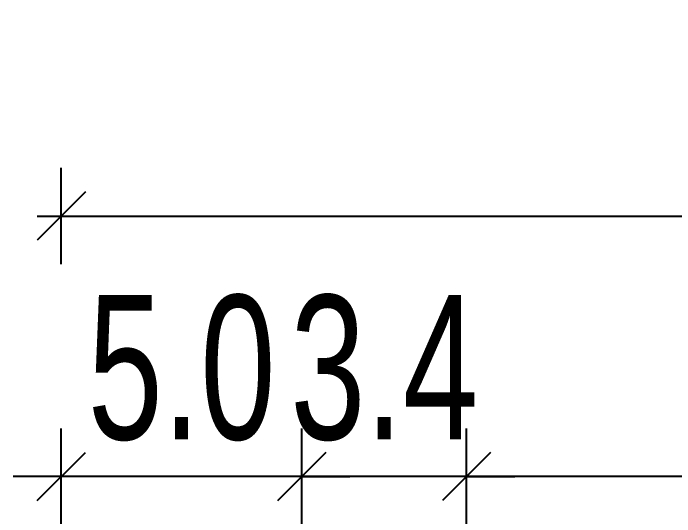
# Model space of a CAD drawing. Header units: millimetres. Extents: x 6676 to 14342, y 3639 to 5293.
# Drawn here: x 7360.41 to 7374.16, y 4911.99 to 4922.46 of the extents above; entities that cross this region are included whole.
import ezdxf

# ---------------------------------------------------------------- set-up
doc = ezdxf.new("R2010")
doc.units = ezdxf.units.MM
doc.layers.get('DEFPOINTS').update_dxf_attribs({"color": 254})
doc.layers.add('A-dim-work', color=8, linetype='Continuous')
doc.styles.add('hebtovna', font='hebtovna', dxfattribs={"width": 0.7})
doc.dimstyles.new('Copy of gl-D10', dxfattribs={"dimtxt": 2, "dimasz": 1, "dimexe": 1, "dimexo": 1, "dimgap": 1, "dimtad": 0, "dimdec": 1, "dimzin": 0, "dimdsep": 46, "dimtxsty": 'hebtovna', "dimblk": 'OBLIQUE', "dimblk1": 'OBLIQUE', "dimblk2": 'OBLIQUE', "dimcen": 0, "dimdle": 0.5, "dimclrd": 256, "dimclre": 256, "dimclrt": 256, "dimadec": 0, "dimazin": 0, "dimtfac": 0.05, "dimtdec": 1, "dimtix": 1, "dimtmove": 2, "dimatfit": 0, "dimfxl": 1, "dimfxlon": 1, "dimtvp": 0.75, "dimtolj": 1, "dimtzin": 0, "dimarcsym": 0})

# ---------------------------------------------------------------- blocks, each defined once
blk = doc.blocks.new('_Oblique')
at = {"color": 0, "linetype": 'ByBlock', "lineweight": -2}
blk.add_line((-0.5, -0.5), (0.5, 0.5), dxfattribs=at)
blk = doc.blocks.new('*D155')
at = {"layer": 'A-dim-work', "color": 6, "lineweight": -2, "ltscale": 20, "transparency": 16777216}
for p, q in [((7361.405, 4917.245), (7361.405, 4919.245)), ((7474.005, 4917.245), (7474.005, 4919.245)), ((7360.905, 4918.245), (7474.505, 4918.245))]:
    blk.add_line(p, q, dxfattribs=at)
at = {"layer": 'DEFPOINTS', "color": 0, "ltscale": 20, "transparency": 16777216}
for p in [(7474.005, 4918.245), (7361.405, 4909.578), (7474.005, 4909.578)]:
    blk.add_point(p, dxfattribs=at)
at = {"layer": 'A-dim-work', "color": 6, "lineweight": -2, "ltscale": 20, "transparency": 16777216, "rotation": 180}
blk.add_blockref('_Oblique', (7361.405, 4918.245), dxfattribs=at)
at = {"layer": 'A-dim-work', "color": 6, "lineweight": -2, "ltscale": 20, "transparency": 16777216}
blk.add_blockref('_Oblique', (7474.005, 4918.245), dxfattribs=at)
at = {"layer": 'A-dim-work', "color": 6, "lineweight": 40, "ltscale": 20, "transparency": 16777216, "insert": (7417.705, 4920.495), "char_height": 3, "attachment_point": 5, "style": 'hebtovna'}
blk.add_mtext('\\A1;112.6', dxfattribs=at)
blk = doc.blocks.new('*D172')
at = {"layer": 'A-dim-work', "color": 6, "lineweight": -2, "transparency": 16777216}
for p, q in [((7369.829, 4911.827), (7369.829, 4913.827)), ((7460.806, 4911.827), (7460.806, 4913.827)), ((7461.306, 4912.827), (7369.329, 4912.827))]:
    blk.add_line(p, q, dxfattribs=at)
at = {"layer": 'DEFPOINTS', "color": 0, "transparency": 16777216}
for p in [(7369.829, 4912.827), (7369.829, 4908.178), (7460.806, 4908.178)]:
    blk.add_point(p, dxfattribs=at)
at = {"layer": 'A-dim-work', "color": 6, "lineweight": -2, "transparency": 16777216, "rotation": 180}
blk.add_blockref('_Oblique', (7369.829, 4912.827), dxfattribs=at)
at = {"layer": 'A-dim-work', "color": 6, "lineweight": -2, "transparency": 16777216}
blk.add_blockref('_Oblique', (7460.806, 4912.827), dxfattribs=at)
at = {"layer": 'A-dim-work', "color": 6, "transparency": 16777216, "insert": (7415.317, 4915.077), "char_height": 3, "attachment_point": 5, "style": 'hebtovna'}
blk.add_mtext('\\A1;91.0', dxfattribs=at)
blk = doc.blocks.new('*D173')
at = {"layer": 'A-dim-work', "color": 6, "lineweight": -2, "transparency": 16777216}
for p, q in [((7366.405, 4911.827), (7366.405, 4913.827)), ((7369.829, 4911.827), (7369.829, 4913.827)), ((7366.405, 4912.827), (7365.405, 4912.827)), ((7369.829, 4912.827), (7366.405, 4912.827)), ((7369.829, 4912.827), (7370.829, 4912.827))]:
    blk.add_line(p, q, dxfattribs=at)
at = {"layer": 'DEFPOINTS', "color": 0, "transparency": 16777216}
for p in [(7366.405, 4912.827), (7366.405, 4908.178), (7369.829, 4908.178)]:
    blk.add_point(p, dxfattribs=at)
at = {"layer": 'A-dim-work', "color": 6, "lineweight": -2, "transparency": 16777216}
blk.add_blockref('_Oblique', (7366.405, 4912.827), dxfattribs=at)
at = {"layer": 'A-dim-work', "color": 6, "lineweight": -2, "transparency": 16777216, "rotation": 180}
blk.add_blockref('_Oblique', (7369.829, 4912.827), dxfattribs=at)
at = {"layer": 'A-dim-work', "color": 6, "transparency": 16777216, "insert": (7368.117, 4915.077), "char_height": 3, "attachment_point": 5, "style": 'hebtovna'}
blk.add_mtext('\\A1;3.4', dxfattribs=at)
blk = doc.blocks.new('*D174')
at = {"layer": 'A-dim-work', "color": 6, "lineweight": -2, "transparency": 16777216}
for p, q in [((7361.405, 4911.827), (7361.405, 4913.827)), ((7366.405, 4911.827), (7366.405, 4913.827)), ((7361.405, 4912.827), (7360.405, 4912.827)), ((7366.405, 4912.827), (7361.405, 4912.827)), ((7366.405, 4912.827), (7367.405, 4912.827))]:
    blk.add_line(p, q, dxfattribs=at)
at = {"layer": 'DEFPOINTS', "color": 0, "transparency": 16777216}
for p in [(7361.405, 4912.827), (7361.405, 4908.178), (7366.405, 4908.178)]:
    blk.add_point(p, dxfattribs=at)
at = {"layer": 'A-dim-work', "color": 6, "lineweight": -2, "transparency": 16777216}
blk.add_blockref('_Oblique', (7361.405, 4912.827), dxfattribs=at)
at = {"layer": 'A-dim-work', "color": 6, "lineweight": -2, "transparency": 16777216, "rotation": 180}
blk.add_blockref('_Oblique', (7366.405, 4912.827), dxfattribs=at)
at = {"layer": 'A-dim-work', "color": 6, "transparency": 16777216, "insert": (7363.905, 4915.077), "char_height": 3, "attachment_point": 5, "style": 'hebtovna'}
blk.add_mtext('\\A1;5.0', dxfattribs=at)

msp = doc.modelspace()

# ---------------------------------------------------------------- dimensions: what is measured, and where the dimension line sits
at = {"layer": 'A-dim-work', "color": 6, "lineweight": 40, "ltscale": 20}
dim = msp.add_linear_dim(base=(7474.005, 4918.245), p1=(7361.405, 4909.578), p2=(7474.005, 4909.578), dimstyle='Copy of gl-D10', override={"dimtxt": 3, "dimclrd": 6, "dimclre": 6, "dimclrt": 6}, dxfattribs=at)
dim.commit()
dim.dimension.update_dxf_attribs({"geometry": '*D155', "text_midpoint": (7417.705, 4920.495)})
at = {"layer": 'A-dim-work'}
for base, p1, p2, picture, middle in [((7361.405, 4912.827), (7366.405, 4908.178), (7361.405, 4908.178), '*D174', (7363.905, 4915.077)), ((7366.405, 4912.827), (7369.829, 4908.178), (7366.405, 4908.178), '*D173', (7368.117, 4915.077)), ((7369.829, 4912.827), (7460.806, 4908.178), (7369.829, 4908.178), '*D172', (7415.317, 4915.077))]:
    dim = msp.add_linear_dim(base=base, p1=p1, p2=p2, dimstyle='Copy of gl-D10', override={"dimtxt": 3, "dimclrd": 6, "dimclre": 6, "dimclrt": 6}, dxfattribs=at)
    dim.commit()
    dim.dimension.update_dxf_attribs({"geometry": picture, "text_midpoint": middle})

doc.saveas('drawing.dxf')
